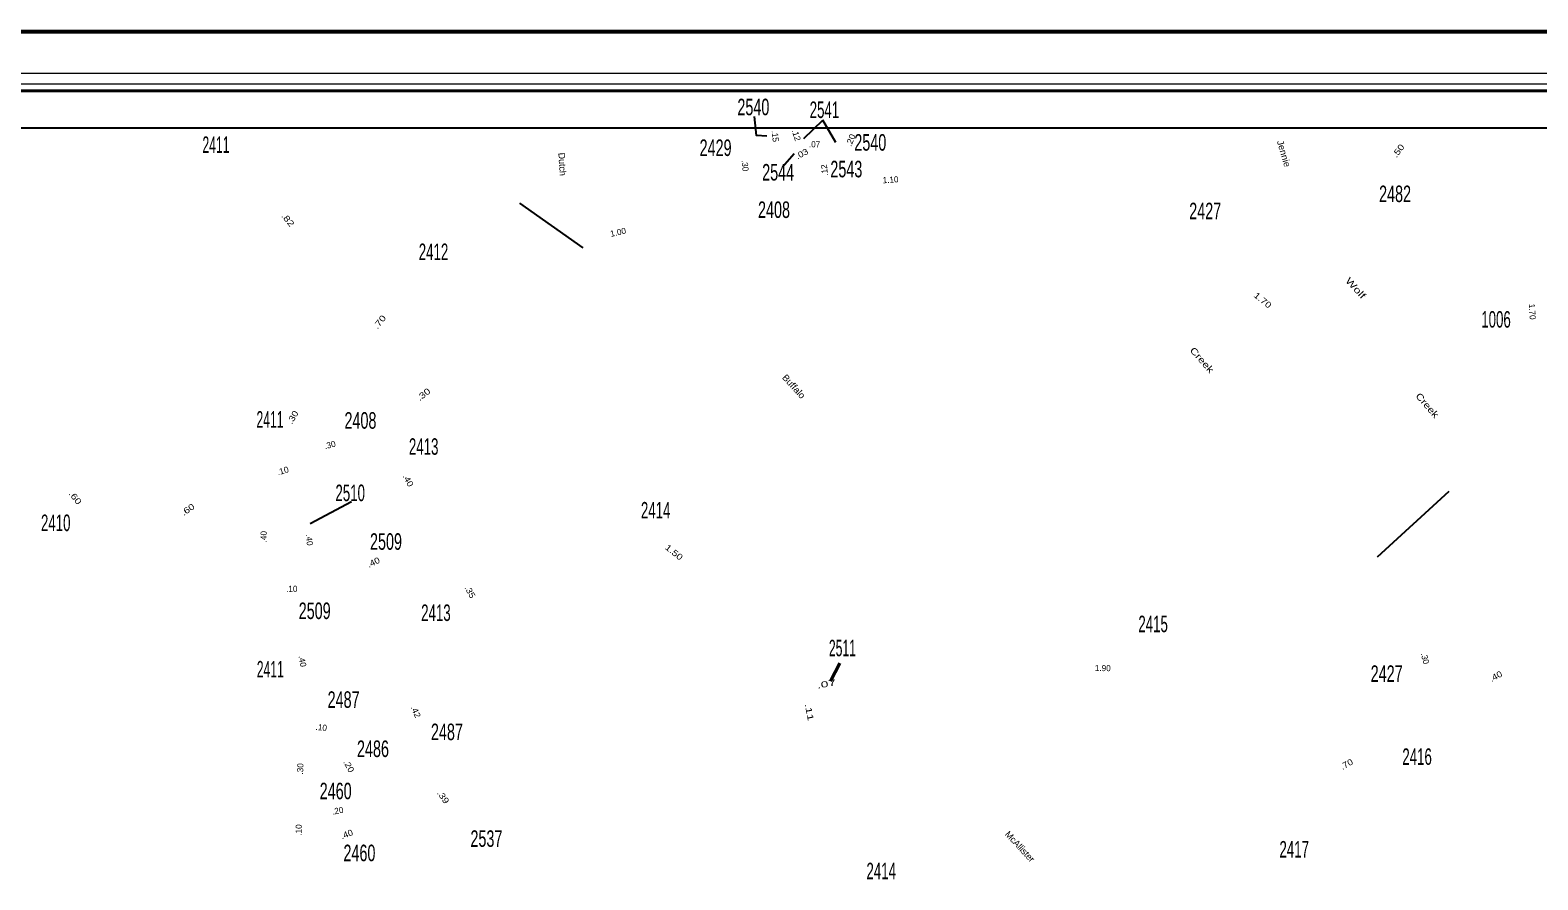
# Model space of a CAD drawing. Extents: x 417052 to 534607, y 147602 to 383566.
# Drawn here: x 480236 to 508683, y 249942 to 265977 of the extents above; entities that cross this region are included whole.
import ezdxf
from ezdxf.enums import TextEntityAlignment as Align

# ---------------------------------------------------------------- set-up
doc = ezdxf.new("R2010")
doc.units = 0
doc.header["$LTSCALE"] = 48
for name, color, linetype, lineweight in [('1', 7, 'Continuous', 25), ('20', 7, 'Continuous', 40), ('23', 7, 'Continuous', 25), ('31', 7, 'Continuous', 25), ('38', 7, 'Continuous', 40), ('40', 7, 'Continuous', 13), ('63', 7, 'Continuous', 25)]:
    doc.layers.add(name, color=color, linetype=linetype, lineweight=lineweight)
doc.layers.add('57', color=7, linetype='Continuous')

msp = doc.modelspace()

# ---------------------------------------------------------------- linework, layer by layer
at = {"layer": '1', "lineweight": 13}
msp.add_lwpolyline([(520413.72, 209579.88), (423783.08, 209579.88), (423783.08, 265976.92), (520413.72, 265976.92)], close=True, dxfattribs=at)
at = {"layer": '20'}
for points in [[(423818.08, 265941.92), (520378.72, 265941.92), (520378.72, 209614.88), (423818.08, 209614.88)], [(427005.93, 264832.96), (519453.22, 264832.96), (519453.22, 210706.6), (427005.93, 210706.6)]]:
    msp.add_lwpolyline(points, close=True, dxfattribs=at)
at = {"layer": '20', "lineweight": 13}
msp.add_lwpolyline([(426696.75, 265158.42), (426696.75, 210397.32), (426875.3, 210575.99), (426875.3, 264963.6), (519583.82, 264963.6), (519583.82, 210575.99), (426875.3, 210575.99), (426696.75, 210397.32), (519762.41, 210397.32), (519762.41, 265158.42)], close=True, dxfattribs=at)
at = {"layer": '20', "lineweight": 25}
msp.add_lwpolyline([(474833.32, 264134.38), (518708.88, 264135.56), (518708.88, 231112.32), (503624.39, 231112.32), (503624.39, 211170.74), (498454.14, 211170.74)], dxfattribs=at)
at = {"layer": '23'}
for p, q in [((494834.14, 263931.71), (495189.24, 264277.42)), ((495436.45, 263858.65), (495190.05, 264278.71)), ((494649.94, 263642.77), (494433.88, 263391.36)), ((485519.38, 256668.64), (486300.55, 257079.34))]:
    msp.add_line(p, q, dxfattribs=at)
msp.add_lwpolyline([(494133.12, 263976.19), (493940.66, 263990.46), (493905.01, 264347.1)], dxfattribs=at)
at = {"layer": '31'}
for p, q in [((490672.35, 261870.77), (489475.87, 262711.52)), ((505659.13, 256039.41), (507009.2, 257280.06))]:
    msp.add_line(p, q, dxfattribs=at)
at = {"layer": '38'}
msp.add_line((495513.14, 254031.7), (495334.46, 253690.31), dxfattribs=at)
at = {"layer": '63'}
msp.add_lwpolyline([(474833.32, 264134.38), (518708.88, 264135.56), (518708.88, 231112.32), (503624.39, 231112.32), (503624.39, 211170.74), (498454.14, 211170.74)], dxfattribs=at)

# ---------------------------------------------------------------- texts
at = {"layer": '23'}
for s, width, p in [('2540', 0.65, (493881.58, 264371.16)), ('2541', 0.6, (495222.68, 264318.72)), ('2540', 0.65, (496087.92, 263702.55)), ('2411', 0.55, (483741.97, 263659.65)), ('2429', 0.65, (493168.7, 263601.99)), ('2544', 0.65, (494349.45, 263139.38)), ('2543', 0.65, (495635.71, 263199.72)), ('2482', 0.65, (505989.16, 262732.76)), ('2408', 0.65, (494270.96, 262432.89)), ('2427', 0.65, (502406.79, 262408.97)), ('2412', 0.6, (487846.58, 261638.41)), ('1006', 0.6, (507894.03, 260363.36)), ('2411', 0.55, (484761.61, 258476.04)), ('2408', 0.65, (486468.24, 258456.35)), ('2413', 0.6, (487660.91, 257963.28)), ('2510', 0.6, (486274.53, 257089.08)), ('2414', 0.6, (492038.09, 256761.48)), ('2410', 0.6, (480718.64, 256524.29)), ('2509', 0.65, (486949.89, 256170.77)), ('2509', 0.65, (485604.51, 254863.67)), ('2413', 0.6, (487892.01, 254827.15)), ('2415', 0.6, (501423.91, 254616.1)), ('2511', 0.55, (495561.87, 254161.76)), ('2411', 0.55, (484767.26, 253761.96)), ('2427', 0.65, (505830.58, 253677.99)), ('2487', 0.65, (486149.87, 253188.53)), ('2487', 0.65, (488099.25, 252579.17)), ('2486', 0.65, (486704.08, 252260.59)), ('2416', 0.6, (506404.39, 252111.49)), ('2460', 0.65, (486000.64, 251463.1)), ('2537', 0.65, (488844.72, 250565.01)), ('2417', 0.6, (504086.19, 250363.49)), ('2460', 0.65, (486448.72, 250294.7)), ('2414', 0.6, (496293.69, 249954.25))]:
    msp.add_text(s, height=312, dxfattribs=dict(at, width=width)).set_placement(p, align=Align.CENTER)
at = {"layer": '40'}
for s, rotation, p in [('.15', 275.27, (494237.97, 263969.82)), ('.07', 359.834, (495036.23, 263766.87)), ('.30', 275.27, (493669.48, 263415.42)), ('.12', 95.619, (495278.88, 263342.42)), ('1.10', 3.892, (496474.2, 263096.26)), ('1.00', 12.846, (491341.53, 262108.03)), ('1.70', 273.283, (508521.75, 260661.55)), ('.30', 13.981, (485906.79, 258094.69)), ('.40', 89.108, (484696.85, 256417.78)), ('.40', 275.433, (485449, 256351.61)), ('.10', 0.195, (485172.39, 255377.29)), ('.40', 280.389, (485318.52, 254058.42)), ('.30', 284.467, (506500.08, 254107.63)), ('1.90', 359.201, (500473.88, 253881.37)), ('.10', 353.908, (485723.2, 252761.82)), ('.30', 87.29, (485388.98, 252033.83)), ('.20', 11.253, (486051.46, 251191.32)), ('.10', 89.088, (485358.52, 250881.75))]:
    msp.add_text(s, height=115, rotation=rotation, dxfattribs=at).set_placement(p, align=Align.CENTER)
for s, rotation, width, p in [('.12', 287.808, 1.05, (494636.98, 263979.38)), ('.20', 68.071, 1.1, (495769.99, 263879.39)), ('.03', 27.734, 1.15, (494823.9, 263593.79)), ('.50', 53.109, 1.25, (506095.22, 263665.64)), ('.82', 309.234, 1.3, (485054.67, 262361.11)), ('1.70', 320.886, 1.25, (503455.53, 260836.69)), ('.70', 51.82, 1.3, (486874.58, 260434.25)), ('.30', 38.107, 1.3, (487693.24, 259057.51)), ('.30', 59.651, 1.2, (485241, 258642.6)), ('.10', 16.6, 1.05, (485019.33, 257606.33)), ('.40', 298.769, 1.15, (487318.11, 257453.26)), ('.60', 309.342, 1.3, (481041.51, 257117.31)), ('.60', 34.865, 1.25, (483243.67, 256882.95)), ('.40', 25.298, 1.15, (486737.95, 255882.76)), ('1.50', 321.483, 1.25, (492349, 256079.39)), ('.35', 299.53, 1.15, (488486.11, 255348.88)), ('.40', 29.169, 1.15, (507919.15, 253733.79)), ('.07', 10.894, 1.7, (495271.28, 253582.57)), ('.42', 293.757, 1.1, (487459.62, 253092.34)), ('.11', 280.848, 1.55, (494881.57, 253095.3)), ('.20', 299.313, 1.15, (486199.34, 252059.85)), ('.70', 29.005, 1.15, (505103.14, 252074.93)), ('.39', 305.002, 1.25, (487981.84, 251472.52)), ('.40', 21.032, 1.1, (486230.34, 250750.19))]:
    msp.add_text(s, height=115, rotation=rotation, dxfattribs=dict(at, width=width)).set_placement(p, align=Align.CENTER)
at = {"layer": '57'}
for s, rotation, width, p in [('Jennie', 286.287, 1.05, (503830.72, 263629.52)), ('Wolf', 312.376, 1.4, (505200.23, 261067.38)), ('Creek', 311.189, 1.3, (502298.08, 259709.99)), ('Buffalo', 312.274, 1.05, (494598.72, 259211.43)), ('Creek', 310.985, 1.25, (506549.82, 258855.47))]:
    msp.add_text(s, height=125, rotation=rotation, dxfattribs=dict(at, width=width)).set_placement(p, align=Align.CENTER)
for s, rotation, p in [('Dutch', 273.43, (490215.1, 263443.08)), ('McAllister', 312.968, (498864.65, 250528.59))]:
    msp.add_text(s, height=125, rotation=rotation, dxfattribs=at).set_placement(p, align=Align.CENTER)

doc.saveas('drawing.dxf')
